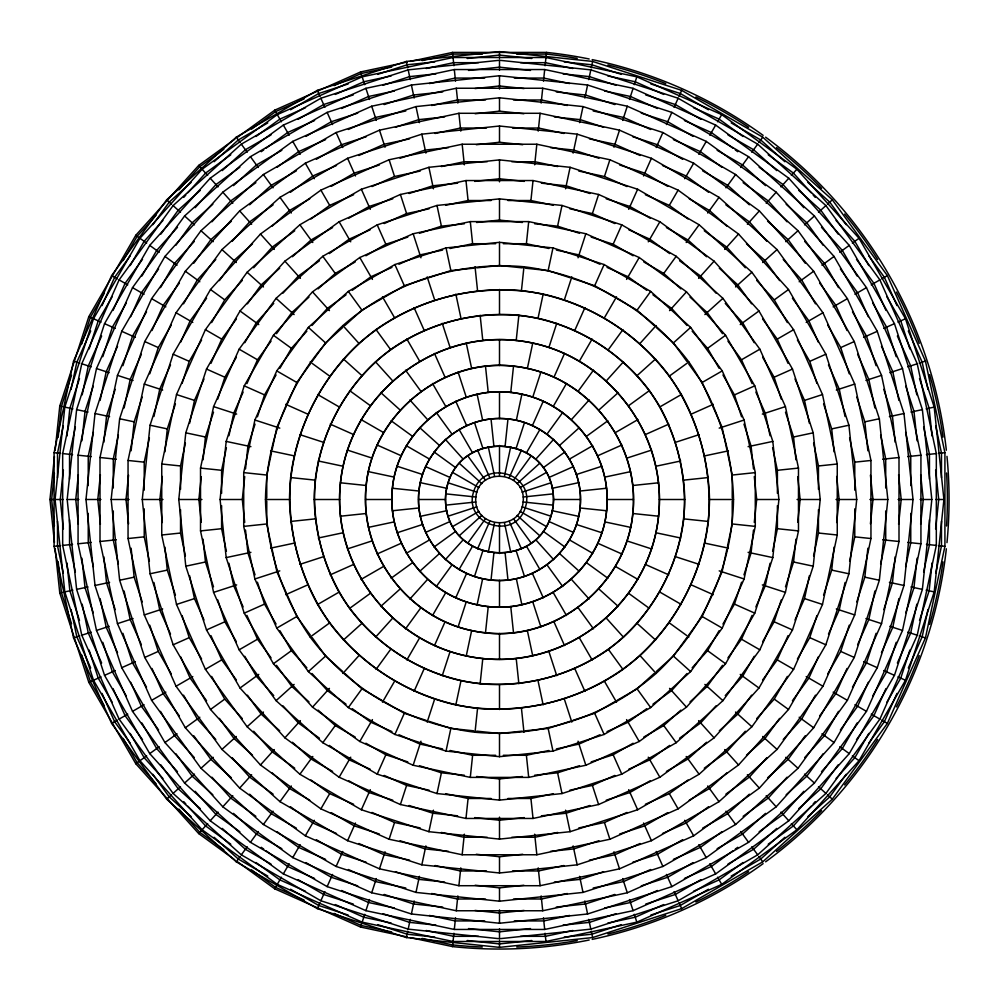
<?xml version="1.0" encoding="UTF-8"?>
<svg xmlns="http://www.w3.org/2000/svg" width="999" height="999" viewBox="0 0 999 999"><rect width="100%" height="100%" fill="white"/><g stroke="black" fill="none" stroke-linecap="round" stroke-linejoin="round"><path stroke-width="1.5" d="M54.458 542.407L49.95 499.5L54.458 456.593M55.107 450.474L59.778 406.031L88.811 316.646L135.802 235.264L198.689 165.422L234.84 139.161M54.408 473.114L51.636 499.5L54.408 525.886M58.154 437.425L61.426 406.381L71.553 375.212M55.082 499.5L64.798 407.105L93.506 318.743L139.96 238.274L202.123 169.231L277.285 114.623L362.162 76.836L453.047 57.517L545.953 57.517L636.838 76.836L721.715 114.623L796.877 169.231L859.04 238.274L905.494 318.743L934.202 407.105L943.918 499.5L934.202 591.895L905.494 680.257L859.04 760.726L796.877 829.769L721.715 884.377L636.838 922.164L545.953 941.483L453.047 941.483L362.162 922.164L277.285 884.377L202.123 829.769L139.96 760.726L93.506 680.257L64.798 591.895L55.082 499.5L63.337 499.5M63.362 470.092L60.265 499.5L63.362 528.908M66.933 436.039L69.868 408.179L79.483 378.571M67.17 499.5L76.623 409.615L104.545 323.651L149.738 245.379L210.215 178.222L283.329 125.087L365.909 88.324L454.308 69.543L544.692 69.543L633.091 88.324L715.671 125.087L788.785 178.222L849.262 245.379L894.455 323.651L922.377 409.615L931.83 499.5L922.377 589.385L894.455 675.349L849.262 753.621L788.785 820.778L715.671 873.913L633.091 910.676L544.692 929.457L454.308 929.457L365.909 910.676L283.329 873.913L210.215 820.778L149.738 753.621L104.545 675.349L76.623 589.385L67.17 499.5L78.859 499.5M78.347 474.775L75.749 499.5L78.347 524.225M81.93 440.771L85.015 411.401L93.182 386.276M85.976 499.5L95.017 413.524L121.728 331.306L164.947 256.443L222.802 192.195L292.744 141.383L371.715 106.219L456.281 88.237L542.719 88.237L627.285 106.219L706.256 141.383L776.198 192.195L834.053 256.443L877.272 331.306L903.983 413.524L913.024 499.5L903.983 585.476L877.272 667.694L834.053 742.557L776.198 806.805L706.256 857.617L627.285 892.781L542.719 910.763L456.281 910.763L371.715 892.781L292.744 857.617L222.802 806.805L164.947 742.557L121.728 667.694L95.017 585.476L85.976 499.5L100.911 499.5M100.4 474.75L97.802 499.5L100.4 524.25M103.809 442.27L106.581 415.984L115.222 389.36M111.164 499.5L119.643 418.756L144.73 341.546L185.327 271.241L239.648 210.901L305.332 163.187L379.495 130.17L458.903 113.287L540.097 113.287L619.505 130.17L693.668 163.187L759.352 210.901L813.673 271.241L854.27 341.546L879.357 418.756L887.836 499.5L879.357 580.244L854.27 657.454L813.673 727.759L759.352 788.099L693.668 835.813L619.505 868.83L540.097 885.713L458.903 885.713L379.495 868.83L305.332 835.813L239.648 788.099L185.327 727.759L144.73 657.454L119.643 580.244L111.164 499.5L129.083 499.5M128.571 475.137L126.011 499.5L128.571 523.863M131.131 450.774L134.166 421.84L142.208 397.09M142.27 499.5L150.075 425.224L173.152 354.208L210.502 289.523L260.464 234.028L320.891 190.135L389.111 159.753L462.162 144.231L536.838 144.231L609.889 159.753L678.109 190.135L738.536 234.028L788.498 289.523L825.848 354.208L848.925 425.224L856.73 499.5L848.925 573.776L825.848 644.792L788.498 709.477L738.536 764.972L678.109 808.865L609.889 839.247L536.838 854.769L462.162 854.769L389.111 839.247L320.891 808.865L260.464 764.972L210.502 709.477L173.152 644.792L150.075 573.776L142.27 499.5L162.974 499.5M162.313 476.473L159.89 499.5L162.313 522.527M164.885 451.91L167.308 428.896L175.424 403.933M178.784 499.5L185.789 432.817L206.506 369.056L240.035 310.989L284.902 261.164L339.136 221.753L400.399 194.48L465.971 180.544L533.029 180.544L598.601 194.48L659.864 221.753L714.098 261.164L758.965 310.989L792.494 369.056L813.211 432.817L820.216 499.5L813.211 566.183L792.494 629.944L758.965 688.011L714.098 737.836L659.864 777.247L598.601 804.52L533.029 818.456L465.971 818.456L400.399 804.52L339.136 777.247L284.902 737.836L240.035 688.011L206.506 629.944L185.789 566.183L178.784 499.5L201.935 499.5M201.274 476.635L198.876 499.5L201.274 522.365M203.034 459.865L205.444 437L213.499 412.212M220.08 499.5L226.186 441.408L244.231 385.851L273.439 335.264L312.525 291.845L359.79 257.517L413.149 233.754L470.292 221.603L528.708 221.603L585.851 233.754L639.21 257.517L686.475 291.845L725.561 335.264L754.769 385.851L772.814 441.408L778.92 499.5L772.814 557.592L754.769 613.149L725.561 663.736L686.475 707.155L639.21 741.483L585.851 765.246L528.708 777.397L470.292 777.397L413.149 765.246L359.79 741.483L312.525 707.155L273.439 663.736L244.231 613.149L226.186 557.592L220.08 499.5L242.307 499.5L244.718 522.415M242.307 499.5L244.718 476.585M245.517 468.943L247.927 446.029L255.045 424.113M265.472 499.5C266.521 433.578 294.618 370.467 342.907 325.587C392.595 282.255 458.291 260.901 523.963 266.758C589.41 274.688 649.238 309.228 688.835 361.938C716.87 402.46 732.392 450.249 733.528 499.5C732.479 565.422 704.382 628.533 656.093 673.413C606.405 716.745 540.709 738.099 475.037 732.242C409.59 724.312 349.762 689.772 310.165 637.062C282.13 596.54 266.608 548.751 265.472 499.5L289.473 499.5C290.334 440.559 315.734 383.504 358.966 343.419C403.346 304.62 462.749 285.314 521.453 290.622C579.982 297.64 634.078 328.871 669.417 376.049C694.567 412.412 708.503 455.294 709.527 499.5C708.666 558.441 683.266 615.496 640.034 655.581C595.654 694.38 536.251 713.686 477.547 708.378C419.018 701.36 364.922 670.129 329.583 622.951C304.433 586.588 290.497 543.706 289.473 499.5M314.21 499.5C314.972 447.502 337.387 397.165 375.524 361.813C414.672 327.572 467.07 310.552 518.868 315.234C570.504 321.416 618.219 348.976 649.4 390.597C671.59 422.664 683.878 460.502 684.79 499.5C684.028 551.498 661.613 601.835 623.476 637.187C584.328 671.428 531.93 688.448 480.132 683.766C428.496 677.584 380.781 650.024 349.6 608.403C327.41 576.336 315.122 538.498 314.21 499.5L339.598 499.5C339.185 406.356 423.626 330.319 516.208 340.472C595.679 348.389 659.839 419.642 659.402 499.5C659.815 592.644 575.374 668.681 482.792 658.528C403.321 650.611 339.161 579.358 339.598 499.5M365.522 499.5C364.136 422.664 437.237 356.843 513.498 366.258C579.795 372.627 634.078 432.917 633.478 499.5C634.865 576.336 561.763 642.157 485.502 632.742C419.205 626.373 364.922 566.083 365.522 499.5L391.87 499.5C390.759 437.774 449.488 384.902 510.751 392.47C563.998 397.577 607.604 446.004 607.13 499.5C608.241 561.226 549.512 614.098 488.249 606.53C435.002 601.423 391.396 552.996 391.87 499.5M418.556 499.5C417.719 453.084 461.888 413.311 507.967 419.006C548.001 422.852 580.806 459.265 580.444 499.5C581.281 545.916 537.112 585.689 491.033 579.994C450.999 576.148 418.194 539.735 418.556 499.5L445.454 499.5C447.065 428.534 551.935 428.534 553.546 499.5C551.935 570.466 447.065 570.466 445.454 499.5M410.314 937.624L452.51 946.59L453.009 941.832M453.047 941.483L453.908 933.266M454.308 929.457L455.532 917.831M456.281 910.763L457.842 895.916M458.903 885.713L460.776 867.894M462.162 854.769L464.323 834.19M465.971 818.456L468.081 798.476L445.591 793.693M470.292 777.397L472.614 755.281L495.654 755.281M475.037 732.242L477.547 708.378M480.132 683.766L482.792 658.528M485.502 632.742L488.249 606.53M491.033 579.994L493.856 553.246M505.144 445.754L507.967 419.006M510.751 392.47L513.498 366.258M516.208 340.472L518.868 315.234M521.453 290.622L523.963 266.758M503.346 243.719L526.386 243.719L528.708 221.603M553.409 205.307L530.919 200.524L533.029 180.544M534.677 164.81L536.838 144.231M538.224 131.106L540.097 113.287M541.158 103.084L542.719 88.237M543.468 81.169L544.692 69.543M545.092 65.734L545.953 57.517M545.991 57.168L546.49 52.41A449.55 449.55 0 0 1 589.173 58.991M753.483 530.057L751.073 552.971L743.955 574.887M754.282 522.415L756.693 499.5L754.282 476.585M785.501 586.788L793.556 562L795.966 539.135M797.726 522.365L800.124 499.5L797.726 476.635M823.576 595.067L831.692 570.104L834.115 547.09M836.687 522.527L839.11 499.5L836.687 476.473M856.792 601.91L864.834 577.16L867.869 548.226M870.429 523.863L872.989 499.5L870.429 475.137M895.191 556.73L892.419 583.016L883.778 609.64M898.601 524.25L901.198 499.5L898.601 474.75M917.07 558.229L913.985 587.599L905.818 612.724M920.653 524.225L923.251 499.5L920.653 474.775M932.067 562.961L929.132 590.821L919.517 620.429M935.638 528.908L938.735 499.5L935.638 470.092M54.083 452.684L73.551 361.101L111.638 275.562L166.671 199.825L236.251 137.175L317.332 90.36L406.381 61.426L499.5 51.636L592.619 61.426L681.668 90.36L762.749 137.175L832.329 199.825L887.362 275.562L925.449 361.101L944.917 452.684L944.917 546.316L925.449 637.899L887.362 723.438L832.329 799.175L762.749 861.825L681.668 908.64L592.619 937.574L499.5 947.364L406.381 937.574L317.332 908.64L236.251 861.825L166.671 799.175L111.638 723.438L73.551 637.899L54.083 546.316L54.083 452.684L60.614 453.371M63.312 425.786L57.517 453.047L57.517 477.822M71.041 389.435L76.836 362.162L90.684 331.044M62.675 453.583L81.768 363.773L119.118 279.882L173.089 205.594L241.321 144.156L320.854 98.239L408.179 69.868L499.5 60.265L590.821 69.868L678.146 98.239L757.679 144.156L825.911 205.594L879.882 279.882L917.232 363.773L936.325 453.583L936.325 545.417L917.232 635.227L879.882 719.118L825.911 793.406L757.679 854.844L678.146 900.761L590.821 929.132L499.5 938.735L408.179 929.132L320.854 900.761L241.321 854.844L173.089 793.406L119.118 719.118L81.768 635.227L62.675 545.417L62.675 453.583L72.59 454.632M75.375 426.873L69.543 454.308L69.543 479.245M82.168 394.867L88.324 365.909L101.636 336.001M78.072 455.207L96.491 368.556L132.53 287.625L184.59 215.959L250.424 156.681L327.148 112.388L411.401 85.015L499.5 75.749L587.599 85.015L671.852 112.388L748.576 156.681L814.41 215.959L866.47 287.625L902.509 368.556L920.928 455.207L920.928 543.793L902.509 630.444L866.47 711.375L814.41 783.041L748.576 842.319L671.852 886.613L587.599 913.985L499.5 923.251L411.401 913.985L327.148 886.613L250.424 842.319L184.59 783.041L132.53 711.375L96.491 630.444L78.072 543.793L78.072 455.207L91.309 456.593M93.382 432.117L88.237 456.281L88.237 485.601M100.112 400.399L106.219 371.715L117.52 346.328M100 457.505L117.457 375.362L151.611 298.651L200.974 230.707L263.386 174.513L336.114 132.53L415.984 106.581L499.5 97.802L583.016 106.581L662.886 132.53L735.614 174.513L798.026 230.707L847.389 298.651L881.543 375.362L899 457.505L899 541.495L881.543 623.638L847.389 700.349L798.026 768.293L735.614 824.487L662.886 866.47L583.016 892.419L499.5 901.198L415.984 892.419L336.114 866.47L263.386 824.487L200.974 768.293L151.611 700.349L117.457 623.638L100 541.495L100 457.505L116.334 459.228M118.382 434.94L113.287 458.903L113.287 488.012M124.113 407.967L130.17 379.495L141.383 354.308M128.047 460.464L144.281 384.078L176.049 312.749L221.94 249.588L279.97 197.34L347.59 158.292L421.84 134.166L499.5 126.011L577.16 134.166L651.41 158.292L719.03 197.34L777.06 249.588L822.951 312.749L854.719 384.078L870.953 460.464L870.953 538.536L854.719 614.922L822.951 686.251L777.06 749.412L719.03 801.66L651.41 840.708L577.16 864.834L499.5 872.989L421.84 864.834L347.59 840.708L279.97 801.66L221.94 749.412L176.049 686.251L144.281 614.922L128.047 538.536L128.047 460.464L144.231 462.162L144.231 490.159M144.231 462.162L149.4 437.812M153.933 416.508L159.753 389.111L170.517 364.947M161.751 463.998L176.511 394.555L205.394 329.695L247.115 272.252L299.887 224.75L361.363 189.248L428.896 167.308L499.5 159.89L570.104 167.308L637.637 189.248L699.113 224.75L751.885 272.252L793.606 329.695L822.489 394.555L837.249 463.998L837.249 535.002L822.489 604.445L793.606 669.305L751.885 726.748L699.113 774.25L637.637 809.752L570.104 831.692L499.5 839.11L428.896 831.692L361.363 809.752L299.887 774.25L247.115 726.748L205.394 669.305L176.511 604.445L161.751 535.002L161.751 463.998L180.544 465.971L180.544 489.36M180.544 465.971L185.402 443.094M189.623 423.276L194.48 400.399L203.996 379.021M200.524 468.081L213.586 406.605L239.148 349.188L276.086 298.339L322.802 256.293L377.222 224.862L437 205.444L499.5 198.876L562 205.444L621.778 224.862L676.198 256.293L722.914 298.339L759.852 349.188L785.414 406.605L798.476 468.081L798.476 530.919L785.414 592.395L759.852 649.812L722.914 700.661L676.198 742.707L621.778 774.138L562 793.556L499.5 800.124L437 793.556L377.222 774.138L322.802 742.707L276.086 700.661L239.148 649.812L213.586 592.395L200.524 530.919L200.524 468.081L221.603 470.292L226.398 447.739M228.958 435.714L233.754 413.149L243.132 392.095M243.719 472.614L254.895 420.017L276.76 370.904L308.366 327.41L348.326 291.421L394.892 264.548L446.029 247.927L499.5 242.307L552.971 247.927L604.108 264.548L650.674 291.421L690.634 327.41L722.24 370.904L744.105 420.017L755.281 472.614L755.281 526.386L744.105 578.983L722.24 628.096L690.634 671.59L650.674 707.579L604.108 734.452L552.971 751.073L499.5 756.693L446.029 751.073L394.892 734.452L348.326 707.579L308.366 671.59L276.76 628.096L254.895 578.983L243.719 526.386L243.719 472.614L266.758 475.037L266.758 497.977M266.758 475.037L271.516 452.609M272.153 449.612L276.923 427.185L286.251 406.231M290.622 477.547C297.64 419.018 328.871 364.922 376.049 329.583C424.238 295.629 485.339 282.642 543.169 294.068C600.649 307.155 651.173 343.868 681.393 394.493C702.609 433.279 711.987 477.385 708.378 521.453C701.36 579.982 670.129 634.078 622.951 669.417C574.762 703.371 513.661 716.358 455.831 704.932C398.351 691.845 347.827 655.132 317.607 604.507C296.391 565.721 287.013 521.615 290.622 477.547L315.234 480.132C321.416 428.496 348.976 380.781 390.597 349.6C433.104 319.655 487 308.192 538.024 318.269C588.723 329.82 633.304 362.2 659.964 406.855C678.683 441.083 686.95 479.995 683.766 518.868C677.584 570.504 650.024 618.219 608.403 649.4C565.896 679.345 512 690.809 460.976 680.731C410.277 669.18 365.696 636.8 339.036 592.145C320.317 557.917 312.05 519.005 315.234 480.132M340.472 482.792C349.8 390.109 441.733 323.326 532.742 343.094C610.938 359.265 667.307 436.85 658.528 516.208C649.2 608.891 557.267 675.674 466.258 655.906C388.062 639.735 331.693 562.15 340.472 482.792L366.258 485.502C372.914 408.941 452.485 351.124 527.36 368.444C592.619 381.705 640.297 447.34 632.742 513.498C626.086 590.059 546.515 647.876 471.64 630.556C406.381 617.295 358.703 551.66 366.258 485.502M392.47 488.249C397.814 426.748 461.738 380.307 521.878 394.23C574.3 404.882 612.599 457.604 606.53 510.751C601.186 572.252 537.262 618.693 477.122 604.77C424.7 594.118 386.401 541.396 392.47 488.249L419.006 491.033C413.311 537.112 453.084 581.281 499.5 580.444C539.735 580.806 576.148 548.001 579.994 507.967C585.689 461.888 545.916 417.719 499.5 418.556C459.265 418.194 422.852 450.999 419.006 491.033M445.754 493.856C454.782 423.439 559.065 434.403 553.246 505.144C544.218 575.561 439.935 564.597 445.754 493.856L475.874 497.015C472.202 527.697 520.342 532.754 523.126 501.985C526.798 471.303 478.658 466.246 475.874 497.015M406.381 937.574L407.754 931.155M408.179 929.132L410.252 919.38M411.401 913.985L414.16 900.973M415.984 892.419L419.393 876.36M421.84 864.834L425.874 845.916M428.896 831.692L433.454 810.201M437 793.556L441.408 772.814L464.335 775.224M446.029 751.073L450.849 728.421L473.651 730.818M455.831 704.932L460.976 680.731M466.258 655.906L471.64 630.556M477.122 604.77L482.667 578.671M488.261 552.36L494.555 522.739M504.445 476.261L510.739 446.64M516.333 420.329L521.878 394.23M527.36 368.444L532.742 343.094M538.024 318.269L543.169 294.068M525.349 268.182L548.151 270.579L552.971 247.927M534.665 223.776L557.592 226.186L562 205.444M565.546 188.799L570.104 167.308M573.126 153.084L577.16 134.166M579.607 122.64L583.016 106.581M584.84 98.027L587.599 85.015M588.748 79.62L590.821 69.868M591.246 67.845L592.619 61.426M726.847 549.388L722.077 571.815L712.749 592.769M727.484 546.391L732.242 523.963L732.242 501.023M770.042 563.286L765.246 585.851L755.868 606.905M772.602 551.261L777.397 528.708L777.397 505.644M795.004 619.979L804.52 598.601L809.377 575.724M813.598 555.906L818.456 533.029L818.456 509.64M845.067 582.492L839.247 609.889L828.483 634.053M849.6 561.188L854.769 536.838L854.769 508.841M874.887 591.033L868.83 619.505L857.617 644.692M880.619 564.06L885.713 540.097L885.713 510.988M898.888 598.601L892.781 627.285L881.48 652.672M905.618 566.883L910.763 542.719L910.763 513.399M916.832 604.133L910.676 633.091L897.364 662.999M923.625 572.127L929.457 544.692L929.457 519.755M927.959 609.565L922.164 636.838L908.316 667.956M935.688 573.214L941.483 545.953L941.483 521.178M81.681 344.056L90.36 317.332L104.395 293.007M89.098 348.976L98.239 320.854L112.25 296.591M102.785 356.705L112.388 327.148L126.374 302.922M122.914 365.696L132.53 336.114L146.528 311.875M149.775 373.801L158.292 347.59L171.304 325.05M182.093 383.391L189.248 361.363L201.598 339.985M217.757 399.088L224.862 377.222L236.363 357.317M257.417 416.808L264.548 394.892L276.061 374.937M237.337 861.65L274.725 888.823L360.577 927.047L362.063 922.489M362.162 922.164L364.722 914.31M365.909 910.676L369.518 899.55M371.715 892.781L376.323 878.583M379.495 868.83L385.04 851.785M389.111 839.247L394.555 822.489L420.217 827.946M400.399 804.52L406.605 785.414L384.19 775.436M413.149 765.246L420.966 741.208M427.185 722.077L434.602 699.25M442.245 675.711L450.087 651.573M458.104 626.922L466.246 601.86M474.488 576.485L482.804 550.899M516.196 448.101L524.512 422.515M532.754 397.14L540.896 372.078M548.913 347.427L556.755 323.289M564.398 299.75L571.815 276.923M578.034 257.792L585.851 233.754M614.81 223.564L592.395 213.586L598.601 194.48M578.783 171.054L604.445 176.511L609.889 159.753M613.96 147.215L619.505 130.17M622.677 120.417L627.285 106.219M629.482 99.45L633.091 88.324M634.278 84.69L636.838 76.836M722.939 624.063L734.452 604.108L741.583 582.192M762.637 641.683L774.138 621.778L781.243 599.912M797.402 659.015L809.752 637.637L816.907 615.609M827.696 673.95L840.708 651.41L849.225 625.199M876.086 633.304L866.47 662.886L852.472 687.125M896.215 642.295L886.613 671.852L872.626 696.078M909.902 650.024L900.761 678.146L886.75 702.409M102.023 305.582L114.623 277.285L130.095 255.994M113.049 310.377L125.087 283.329L142.495 259.378M130.707 316.708L141.383 292.744L158.616 269.006M151.973 330.519L163.187 305.332L179.395 283.029M180.644 342.207L190.135 320.891L206.593 298.226M210.964 363.361L221.753 339.136L236.413 318.956M246.89 383.666L257.517 359.79L271.066 341.134M287.5 403.434L296.828 382.48L310.302 363.936M317.332 908.64L320.005 902.646M320.854 900.761L324.9 891.645M327.148 886.613L332.555 874.45M336.114 866.47L342.794 851.473M347.59 840.708L355.457 823.026M361.363 809.752L370.304 789.685M377.222 774.138L385.851 754.769L407.779 761.887M394.892 734.452L404.308 713.298L384.453 701.835M414.073 691.37L424.138 668.768M434.465 645.579L445.005 621.89M455.731 597.814L466.583 573.451M477.522 548.863L489.835 521.203M509.165 477.797L521.478 450.137M532.417 425.549L543.281 401.186M553.995 377.11L564.535 353.421M574.862 330.232L584.927 307.63M614.547 297.165L594.692 285.702L604.108 264.548M591.221 237.113L613.149 244.231L621.778 224.862M628.696 209.315L637.637 189.248M643.543 175.974L651.41 158.292M656.206 147.527L662.886 132.53M666.445 124.55L671.852 112.388M674.1 107.355L678.146 98.239M678.995 96.354L681.668 90.36M688.698 635.064L702.172 616.52L711.5 595.566M727.934 657.866L741.483 639.21L752.11 615.334M762.587 680.044L777.247 659.864L788.036 635.639M818.356 656.793L808.865 678.109L792.407 700.774M847.027 668.481L835.813 693.668L819.605 715.971M868.293 682.292L857.617 706.256L840.384 729.994M885.951 688.623L873.913 715.671L856.505 739.622M896.977 693.418L884.377 721.715L868.905 743.006M123.127 260.577L137.175 236.251L155.969 215.372M130.145 265.584L144.156 241.321L162.899 220.504M141.92 275.999L156.681 250.424L177.485 227.322M160.514 287.625L174.513 263.386L194.293 241.421M183.554 303.833L197.34 279.97L215.772 259.49M211.626 322.602L224.75 299.887L242.307 280.382M244.792 342.707L256.293 322.802L273.726 303.434M279.907 368.281L291.421 348.326L306.843 331.206M274.725 888.823L277.123 884.677M277.285 884.377L281.418 877.222M283.329 873.913L289.186 863.785M292.744 857.617L300.2 844.692M305.332 835.813L314.285 820.291M320.891 808.865L329.695 793.606L353.658 804.282M339.136 777.247L350.724 757.192M359.79 741.483L372.427 719.605M382.48 702.172L394.493 681.393M406.855 659.964L419.555 637.974M432.505 615.534L445.691 592.707M459.028 569.592L472.477 546.303M526.523 452.697L539.972 429.408M553.309 406.293L566.495 383.466M579.445 361.026L592.145 339.036M604.507 317.607L616.52 296.828M626.573 279.395L639.21 257.517M648.276 241.808L659.864 221.753M645.342 194.718L669.305 205.394L678.109 190.135M684.715 178.709L693.668 163.187M698.801 154.308L706.256 141.383M709.814 135.215L715.671 125.087M717.582 121.778L721.715 114.623M692.157 667.794L707.579 650.674L719.093 630.719M754.208 656.293L742.707 676.198L725.274 695.566M756.693 718.618L774.25 699.113L787.374 676.398M815.446 695.167L801.66 719.03L783.228 739.51M838.486 711.375L824.487 735.614L804.707 757.579M857.08 723.001L842.319 748.576L821.515 771.678M868.855 733.416L854.844 757.679L836.101 778.496M152.847 224.675L169.231 202.123L191.096 182.442M160.814 234.166L178.222 210.215L200.225 190.397M175.861 245.279L192.195 222.802L212.837 204.208M193.794 263.199L210.901 239.648L231.393 221.204M219.393 280.607L234.028 260.464L252.522 243.806M247.415 303.821L261.164 284.902L279.695 268.207M276.486 333.678L291.845 312.525L308.991 297.103M312.1 361.463L325.587 342.907L342.62 327.56M236.251 861.825L240.11 856.518M241.321 854.844L247.19 846.777M250.424 842.319L258.254 831.555M263.386 824.487L273.039 811.2M279.97 801.66L291.333 786.013M299.887 774.25L312.799 756.48M322.802 742.707L335.264 725.561L318.119 710.127M348.326 707.579L361.938 688.835L381.805 700.299M376.049 669.417L390.597 649.4M405.519 628.858L420.754 607.892M436.238 586.575L451.923 564.984M467.732 543.219L485.539 518.718M513.461 480.282L531.268 455.781M547.077 434.016L562.762 412.425M578.246 391.108L593.493 370.142M608.403 349.6L622.951 329.583M617.195 298.701L637.062 310.165L650.674 291.421M680.881 288.873L663.736 273.439L676.198 256.293M686.201 242.52L699.113 224.75M707.667 212.987L719.03 197.34M725.961 187.8L735.614 174.513M740.746 167.445L748.576 156.681M751.81 152.223L757.679 144.156M758.89 142.482L762.749 137.175M656.38 671.44L673.413 656.093L686.9 637.537M722.514 665.322L707.155 686.475L690.009 701.897M751.585 695.179L737.836 714.098L719.305 730.793M779.607 718.393L764.972 738.536L746.478 755.194M805.206 735.801L788.099 759.352L767.607 777.796M823.139 753.721L806.805 776.198L786.163 794.792M838.186 764.834L820.778 788.785L798.775 808.603M846.153 774.325L829.769 796.877L807.904 816.558M178.933 189.86L199.825 166.671L223.801 149.238M183.729 197.377L185.814 195.067M187.887 192.745L205.594 173.089L230.781 154.795M195.155 207.692L215.959 184.59L239.847 167.233M211.975 221.778L230.707 200.974L255.869 182.692M232.168 241.283L249.588 221.94L273.114 204.845M253.671 267.769L272.252 247.115L294.73 230.794M282.954 293.182L298.339 276.086L319.43 260.776M311.988 325.499L327.41 308.366L346.041 294.83M234.84 859.839L198.689 833.578L201.898 830.019M202.123 829.769L207.655 823.626M210.215 820.778L218.044 812.1M222.802 806.805L232.792 795.716M239.648 788.099L251.636 774.774M260.464 764.972L274.313 749.587M284.902 737.836L300.399 720.629M312.525 707.155L329.445 688.373M342.907 673.413L358.966 655.581M375.524 637.187L392.507 618.331M409.852 599.063L427.485 579.482M445.342 559.652L463.336 539.66M535.664 459.34L553.658 439.348M571.515 419.518L589.148 399.937M606.493 380.669L623.476 361.813M640.034 343.419L656.093 325.587M669.555 310.627L686.475 291.845M698.601 278.371L714.098 261.164M724.687 249.413L738.536 234.028M747.364 224.226L759.352 210.901M766.208 203.284L776.198 192.195M780.956 186.9L788.785 178.222M791.345 175.374L796.877 169.231M687.012 673.501L671.59 690.634L652.959 704.17M716.046 705.818L700.661 722.914L679.582 738.224M745.329 731.231L726.748 751.885L704.27 768.206M766.832 757.717L749.412 777.06L725.886 794.155M787.025 777.222L768.293 798.026L743.131 816.308M803.845 791.308L783.041 814.41L759.153 831.767M811.113 806.255L793.406 825.911L768.219 844.205M813.186 803.933L815.271 801.623M214.111 161.713L238.274 139.96L267.782 122.927M222.228 170.592L245.379 149.738L271.029 134.927M233.491 185.614L256.443 164.947L281.843 150.287M249.613 204.795L271.241 185.327L296.441 170.779M272.178 226.111L289.523 210.502L309.74 198.826M292.445 256.731L310.989 240.035L332.592 227.56M318.119 288.873L335.264 273.439L355.232 261.913M344.892 325.512L361.938 310.165L381.805 298.701M166.671 799.175L171.553 794.792M173.089 793.406L180.494 786.737M184.59 783.041L194.48 774.138M200.974 768.293L213.187 757.304M221.94 749.412L236.313 736.475M247.115 726.748L263.449 712.05M276.086 700.661L294.118 684.427M308.366 671.59L325.587 656.093L312.1 637.537M343.419 640.034L361.813 623.476M380.669 606.493L399.937 589.148M419.518 571.515L439.348 553.658M459.34 535.664L481.843 515.397M517.157 483.603L539.66 463.336M559.652 445.342L579.482 427.485M599.063 409.852L618.331 392.507M637.187 375.524L655.581 358.966M686.9 361.463L673.413 342.907L690.634 327.41M704.882 314.573L722.914 298.339M735.551 286.95L751.885 272.252M762.687 262.525L777.06 249.588M785.813 241.696L798.026 230.707M804.52 224.862L814.41 215.959M818.506 212.263L825.911 205.594M827.447 204.208L832.329 199.825M617.195 700.299L637.062 688.835L654.108 673.488M643.768 737.087L663.736 725.561L680.881 710.127M706.555 742.269L688.011 758.965L666.408 771.44M726.822 772.889L709.477 788.498L689.26 800.174M749.387 794.205L727.759 813.673L702.559 828.221M765.509 813.386L742.557 834.053L717.157 848.713M776.772 828.408L753.621 849.262L727.971 864.073M784.889 837.287L760.726 859.04L731.218 876.073M237.337 137.35L274.725 110.177L360.577 71.953L407.305 62.025M251.586 129.071L275.562 111.638L304.083 98.938M255.956 136.501L279.882 119.118L305.482 107.717M261.226 151.711L263.736 149.875M266.246 148.052L287.625 132.53L314.598 120.517M277.26 167.158L298.651 151.611L325.637 139.598M290.459 192.245L312.749 176.049L336.526 165.459M310.964 218.993L329.695 205.394L353.658 194.718M329.345 253.571L349.188 239.148L370.192 229.795M352.26 290.309L370.904 276.76L391.958 267.395M198.689 833.578L135.802 763.736L139.673 760.926M139.96 760.726L146.641 755.868M149.738 753.621L159.203 746.74M164.947 742.557L177.035 733.79M185.327 727.759L199.825 717.232M210.502 709.477L224.75 699.113L242.307 718.618M240.035 688.011L258.766 674.4M273.439 663.736L291.421 650.674L279.907 630.719M310.165 637.062L329.583 622.951M349.6 608.403L370.142 593.481M391.108 578.246L412.425 562.762M434.016 547.077L455.781 531.268M543.219 467.732L564.984 451.923M586.575 436.238L607.892 420.754M628.858 405.519L649.4 390.597M669.417 376.049L688.835 361.938M719.093 368.281L707.579 348.326L725.561 335.264M740.234 324.6L758.965 310.989M756.693 280.382L774.25 299.887L788.498 289.523M799.175 281.768L813.673 271.241M821.965 265.21L834.053 256.443M839.797 252.26L849.262 245.379M852.359 243.132L859.04 238.274M646.74 708.691L628.096 722.24L607.042 731.605M669.655 745.429L649.812 759.852L628.808 769.205M645.342 804.282L669.305 793.606L688.036 780.007M708.541 806.755L686.251 822.951L662.474 833.541M721.74 831.842L700.349 847.389L673.363 859.402M732.754 850.948L711.375 866.47L684.402 878.483M735.264 849.125L737.774 847.289M743.044 862.499L719.118 879.882L693.518 891.283M290.572 109.765L318.743 93.506L348.189 83.928M298.014 119.356L323.651 104.545L353.296 94.917M305.906 136.388L331.306 121.728L357.729 113.137M316.346 159.291L341.546 144.73L366.308 136.688M331.293 186.376L354.208 173.152L379.358 164.985M348.801 218.207L369.056 206.506L392.782 198.801M365.884 255.769L385.851 244.231L407.779 237.113M384.453 297.165L404.308 285.702L426.123 278.621M111.638 723.438L117.32 720.154M119.118 719.118L127.747 714.135M132.53 711.375L144.056 704.72M151.611 700.349L165.846 692.145M176.049 686.251L192.795 676.573M205.394 669.305L221.753 659.864L236.413 680.044M239.148 649.812L257.517 639.21L271.066 657.866M276.76 628.096L296.828 616.52L287.5 595.566M317.607 604.507L339.036 592.145M361.026 579.445L383.466 566.495M406.293 553.309L429.408 539.972M452.697 526.523L478.921 511.376M520.079 487.624L546.303 472.477M569.592 459.028L592.707 445.691M615.534 432.505L637.974 419.555M659.964 406.855L681.393 394.493M711.5 403.434L702.172 382.48L722.24 370.904M727.934 341.134L741.483 359.79L759.852 349.188M762.587 318.956L777.247 339.136L793.606 329.695M806.205 322.427L822.951 312.749M833.154 306.855L847.389 298.651M854.944 294.28L866.47 287.625M871.253 284.865L879.882 279.882M881.68 278.846L887.362 275.562M572.877 720.379L594.692 713.298L614.547 701.835M591.221 761.887L613.149 754.769L633.116 743.231M650.199 780.793L629.944 792.494L606.218 800.199M667.707 812.624L644.792 825.848L619.642 834.015M682.654 839.709L657.454 854.27L632.692 862.312M693.094 862.612L667.694 877.272L641.271 885.863M700.986 879.644L675.349 894.455L645.704 904.083M708.428 889.235L680.257 905.494L650.811 915.072M334.016 85.614L361.101 73.551L391.633 67.07M335.339 94.43L363.773 81.768L391.171 75.936M341.583 108.504L368.556 96.491L394.393 90.996M348.376 129.47L375.362 117.457L405.794 110.989M358.903 155.494L384.078 144.281L409.54 138.873M371.99 186.551L394.555 176.511L420.217 171.054M384.19 223.564L406.605 213.586L429.095 208.803M398.976 264.273L420.017 254.895L442.557 250.1M55.107 548.526L59.778 592.969L88.811 682.354L93.194 680.406M93.506 680.257L101.049 676.897M104.545 675.349L115.235 670.591M121.728 667.694L135.365 661.625M144.73 657.454L158.292 651.41L171.304 673.95M173.152 644.792L189.248 637.637L201.598 659.015M206.506 629.944L224.862 621.778L236.363 641.683M244.231 613.149L264.548 604.108L276.061 624.063M285.702 594.692L307.63 584.927M330.232 574.862L353.421 564.535M377.11 553.995L401.186 543.269M425.549 532.417L450.137 521.478M548.863 477.522L573.451 466.583M597.814 455.731L621.89 445.005M645.579 434.465L668.768 424.138M691.37 414.073L713.298 404.308M722.939 374.937L734.452 394.892L754.769 385.851M762.637 357.317L774.138 377.222L792.494 369.056M797.402 339.985L809.752 361.363L825.848 354.208M827.696 325.05L840.708 347.59L854.27 341.546M863.636 337.375L877.272 331.306M883.778 328.409L894.455 323.651M897.951 322.103L905.494 318.743M600.024 734.727L578.983 744.105L556.443 748.9M569.905 790.197L592.395 785.414L614.81 775.436M578.783 827.946L604.445 822.489L627.01 812.449M640.097 843.506L614.922 854.719L589.46 860.127M650.624 869.53L623.638 881.543L593.206 888.011M657.417 890.496L630.444 902.509L604.607 908.004M663.661 904.57L635.227 917.232L607.829 923.064M377.647 74.363L407.105 64.798L434.815 61.876M382.942 85.29L409.615 76.623L435.964 73.851M384.165 104.558L413.524 95.017L442.694 91.945M395.454 127.223L418.756 119.643L444.655 116.92M400.075 158.254L425.224 150.075L448.439 147.64M409.091 193.506L432.817 185.789L457.629 183.179M419.48 233.304L441.408 226.186L464.335 223.776M429.033 277.672L450.849 270.579L473.651 268.182M73.551 637.899L79.795 635.864M81.768 635.227L91.246 632.155M96.491 630.444L109.153 626.336M117.457 623.638L133.079 618.556M144.281 614.922L162.687 608.94M176.511 604.445L194.48 598.601L189.623 575.724M213.586 592.395L236.663 584.902M254.895 578.983L279.807 570.879M299.75 564.398L323.289 556.755M347.427 548.913L372.078 540.896M397.14 532.754L422.515 524.512M448.101 516.196L476.898 506.843M522.102 492.157L550.899 482.804M576.485 474.488L601.86 466.246M626.922 458.104L651.573 450.087M675.711 442.245L699.25 434.602M719.193 428.121L744.105 420.017M762.337 414.098L785.414 406.605M809.377 423.276L804.52 400.399L822.489 394.555M836.313 390.06L854.719 384.078M865.921 380.444L881.543 375.362M889.847 372.664L902.509 368.556M907.754 366.845L917.232 363.773M919.205 363.137L925.449 361.101M525.349 730.818L548.151 728.421L569.967 721.328M534.665 775.224L557.592 772.814L579.52 765.696M589.909 805.494L566.183 813.211L541.371 815.821M598.925 840.746L573.776 848.925L550.561 851.36M603.546 871.777L580.244 879.357L554.345 882.08M614.835 894.442L585.476 903.983L556.306 907.055M616.058 913.71L589.385 922.377L563.036 925.149M621.353 924.637L591.895 934.202L564.185 937.124M410.314 61.376L452.51 52.41L546.49 52.41M422.152 60.577L452.684 54.083L482.33 54.083M426.186 68.494L453.583 62.675L478.484 62.675M429.358 83.566L455.207 78.072L484.74 78.072M431.655 105.494L457.505 100L485.502 100M435.002 133.466L460.464 128.047L486.488 128.047M441.358 166.558L463.998 161.751L487.15 161.751M445.591 205.307L468.081 200.524L491.071 200.524M450.074 248.501L472.614 243.719L495.654 243.719M59.778 592.969L64.46 591.97M64.798 591.895L72.877 590.184M76.623 589.385L88.049 586.95M95.017 585.476L109.615 582.367M119.643 580.244L134.166 577.16L131.131 548.226M150.075 573.776L167.308 570.104L164.885 547.09M185.789 566.183L205.444 562L203.034 539.135M226.186 557.592L250.911 552.335M270.579 548.151L294.068 543.169M318.269 538.024L343.094 532.742M368.444 527.36L394.23 521.878M420.329 516.333L446.64 510.739M552.36 488.261L578.671 482.667M604.77 477.122L630.556 471.64M655.906 466.258L680.731 460.976M704.932 455.831L728.421 450.849M748.089 446.665L772.814 441.408M795.966 459.865L793.556 437L813.211 432.817M834.115 451.91L831.692 428.896L848.925 425.224M867.869 450.774L864.834 421.84L879.357 418.756M889.385 416.633L903.983 413.524M910.951 412.05L922.377 409.615M926.123 408.816L934.202 407.105M503.346 755.281L526.386 755.281L548.926 750.499M507.929 798.476L530.919 798.476L553.409 793.693M557.642 832.442L535.002 837.249L511.85 837.249M563.998 865.534L538.536 870.953L512.512 870.953M567.345 893.506L541.495 899L513.498 899M569.642 915.434L543.793 920.928L514.26 920.928M572.814 930.506L545.417 936.325L520.516 936.325M467.157 58.479L499.5 55.082L531.843 58.479M468.506 70.43L499.5 67.17L530.494 70.43M474.937 88.561L499.5 85.976L524.063 88.561M475.124 113.724L499.5 111.164L523.876 113.724M476.286 144.718L499.5 142.27L522.714 144.718M474.687 181.393L499.5 178.784L524.313 181.393M476.573 222.49L499.5 220.08L522.427 222.49M476.698 267.869L499.5 265.472L522.302 267.869M54.083 546.316L60.614 545.629M62.675 545.417L72.59 544.368M78.072 543.793L91.309 542.407M100 541.495L116.334 539.772M128.047 538.536L144.231 536.838L144.231 508.841M161.751 535.002L180.544 533.029L180.544 509.64M200.524 530.919L221.603 528.708L226.398 551.261M243.719 526.386L266.758 523.963L266.758 501.023M290.622 521.453L315.234 518.868M340.472 516.208L366.258 513.498M392.47 510.751L419.006 507.967M445.754 505.144L475.874 501.985M523.126 497.015L553.246 493.856M579.994 491.033L606.53 488.249M632.742 485.502L658.528 482.792M683.766 480.132L708.378 477.547M732.242 497.977L732.242 475.037L755.281 472.614M772.602 447.739L777.397 470.292L798.476 468.081M818.456 489.36L818.456 465.971L837.249 463.998M854.769 490.159L854.769 462.162L870.953 460.464M882.666 459.228L899 457.505M907.691 456.593L920.928 455.207M926.41 454.632L936.325 453.583M938.386 453.371L944.917 452.684M476.698 731.131L499.5 733.528L522.302 731.131M476.573 776.51L499.5 778.92L522.427 776.51M524.313 817.607L499.5 820.216L474.687 817.607M476.286 854.282L499.5 856.73L522.714 854.282M475.124 885.276L499.5 887.836L523.876 885.276M524.063 910.439L499.5 913.024L474.937 910.439M530.494 928.571L499.5 931.83L468.506 928.571M531.843 940.521L499.5 943.918L467.157 940.521M516.67 54.083L546.316 54.083A447.864 447.864 0 0 1 577.222 58.429M520.516 62.675L545.417 62.675L572.814 68.494M514.26 78.072L543.793 78.072L569.642 83.566M513.498 100L541.495 100L567.345 105.494M512.512 128.047L538.536 128.047L563.998 133.466M511.85 161.751L535.002 161.751L557.642 166.558M507.929 200.524L530.919 200.524M49.95 499.5L54.733 499.5M553.546 499.5L580.444 499.5M607.13 499.5L633.478 499.5M659.402 499.5L684.79 499.5M709.527 499.5L733.528 499.5M756.693 499.5L778.92 499.5M797.065 499.5L820.216 499.5M836.026 499.5L856.73 499.5M869.917 499.5L887.836 499.5M898.089 499.5L913.024 499.5M920.141 499.5L931.83 499.5M935.663 499.5L943.918 499.5M468.081 798.476L491.071 798.476M487.15 837.249L463.998 837.249L441.358 832.442M486.488 870.953L460.464 870.953L435.002 865.534M485.502 899L457.505 899L431.655 893.506M484.74 920.928L455.207 920.928L429.358 915.434M478.484 936.325L453.583 936.325L426.186 930.506M564.185 61.876L591.895 64.798L621.353 74.363M563.036 73.851L589.385 76.623L616.058 85.29M556.306 91.945L585.476 95.017L614.835 104.558M554.345 116.92L580.244 119.643L603.546 127.223M550.561 147.64L573.776 150.075L598.925 158.254M541.371 183.179L566.183 185.789L589.909 193.506M523.126 501.985L553.246 505.144M579.994 507.967L606.53 510.751M632.742 513.498L658.528 516.208M683.766 518.868L708.378 521.453M732.242 523.963L755.281 526.386M777.397 528.708L798.476 530.919M818.456 533.029L837.249 535.002M854.769 536.838L870.953 538.536M882.666 539.772L899 541.495M907.691 542.407L920.928 543.793M926.41 544.368L936.325 545.417M938.386 545.629L944.917 546.316M457.629 815.821L432.817 813.211L409.091 805.494M448.439 851.36L425.224 848.925L400.075 840.746M444.655 882.08L418.756 879.357L395.454 871.777M442.694 907.055L413.524 903.983L384.165 894.442M435.964 925.149L409.615 922.377L382.942 913.71M434.815 937.124L407.105 934.202L377.647 924.637M607.829 75.936L635.227 81.768L663.661 94.43M604.607 90.996L630.444 96.491L657.417 108.504M593.206 110.989L623.638 117.457L650.624 129.47M589.46 138.873L614.922 144.281L640.097 155.494M569.905 208.803L592.395 213.586M526.386 243.719L548.926 248.501M556.443 250.1L578.983 254.895L600.024 264.273M59.778 406.031L64.46 407.03M64.798 407.105L72.877 408.816M76.623 409.615L88.049 412.05M95.017 413.524L109.615 416.633M119.643 418.756L134.166 421.84M150.075 425.224L167.308 428.896M185.789 432.817L205.444 437M226.186 441.408L250.911 446.665M270.579 450.849L294.068 455.831M318.269 460.976L343.094 466.258M368.444 471.64L394.23 477.122M420.329 482.667L446.64 488.261M552.36 510.739L578.671 516.333M604.77 521.878L630.556 527.36M655.906 532.742L680.731 538.024M704.932 543.169L728.421 548.151M748.089 552.335L772.814 557.592M793.556 562L813.211 566.183M831.692 570.104L848.925 573.776M864.834 577.16L879.357 580.244M889.385 582.367L903.983 585.476M910.951 586.95L922.377 589.385M926.123 590.184L934.202 591.895M442.557 748.9L420.017 744.105L398.976 734.727M450.074 750.499L472.614 755.281M406.605 785.414L429.095 790.197M409.54 860.127L384.078 854.719L358.903 843.506M405.794 888.011L375.362 881.543L348.376 869.53M394.393 908.004L368.556 902.509L341.583 890.496M391.171 923.064L363.773 917.232L335.339 904.57M391.633 931.93L361.101 925.449L334.016 913.386M422.152 938.423L452.684 944.917A447.864 447.864 0 0 0 482.255 947.027M360.577 927.047L407.305 936.975M650.811 83.928L680.257 93.506L708.428 109.765M645.704 94.917L675.349 104.545L700.986 119.356M641.271 113.137L667.694 121.728L693.094 136.388M632.692 136.688L657.454 144.73L682.654 159.291M619.642 164.985L644.792 173.152L667.707 186.376M606.218 198.801L629.944 206.506L650.199 218.207M557.592 226.186L579.52 233.304M548.151 270.579L569.967 277.672M572.877 278.621L594.692 285.702M73.551 361.101L79.795 363.137M81.768 363.773L91.246 366.845M96.491 368.556L109.153 372.664M117.457 375.362L133.079 380.444M144.281 384.078L162.687 390.06M176.511 394.555L194.48 400.399M213.586 406.605L236.663 414.098M254.895 420.017L279.807 428.121M299.75 434.602L323.289 442.245M347.427 450.087L372.078 458.104M397.14 466.246L422.515 474.488M448.101 482.804L476.898 492.157M522.102 506.843L550.899 516.196M576.485 524.512L601.86 532.754M626.922 540.896L651.573 548.913M675.711 556.755L699.25 564.398M719.193 570.879L744.105 578.983M762.337 584.902L785.414 592.395M804.52 598.601L822.489 604.445M836.313 608.94L854.719 614.922M865.921 618.556L881.543 623.638M889.847 626.336L902.509 630.444M907.754 632.155L917.232 635.227M919.205 635.864L925.449 637.899M404.308 713.298L426.123 720.379M429.033 721.328L450.849 728.421M419.48 765.696L441.408 772.814M392.782 800.199L369.056 792.494L348.801 780.793M379.358 834.015L354.208 825.848L331.293 812.624M366.308 862.312L341.546 854.27L316.346 839.709M357.729 885.863L331.306 877.272L305.906 862.612M353.296 904.083L323.651 894.455L298.014 879.644M348.189 915.072L318.743 905.494L290.572 889.235M693.518 107.717L719.118 119.118L743.044 136.501M684.402 120.517L711.375 132.53L732.754 148.052M673.363 139.598L700.349 151.611L721.74 167.158M662.474 165.459L686.251 176.049L708.541 192.245M604.445 176.511L627.01 186.551M628.808 229.795L649.812 239.148L669.655 253.571M607.042 267.395L628.096 276.76L646.74 290.309M88.811 316.646L93.194 318.594M93.506 318.743L101.049 322.103M104.545 323.651L115.235 328.409M121.728 331.306L135.365 337.375M144.73 341.546L158.292 347.59M173.152 354.208L189.248 361.363M206.506 369.056L224.862 377.222M244.231 385.851L264.548 394.892M285.702 404.308L307.63 414.073M330.232 424.138L353.421 434.465M377.11 445.005L401.186 455.731M425.549 466.583L450.137 477.522M548.863 521.478L573.451 532.417M597.814 543.269L621.89 553.995M645.579 564.535L668.768 574.862M691.37 584.927L713.298 594.692M734.452 604.108L754.769 613.149M774.138 621.778L792.494 629.944M809.752 637.637L825.848 644.792M840.708 651.41L854.27 657.454M863.636 661.625L877.272 667.694M883.778 670.591L894.455 675.349M897.951 676.897L905.494 680.257M391.958 731.605L370.904 722.24L352.26 708.691M370.192 769.205L349.188 759.852L329.345 745.429M371.99 812.449L394.555 822.489M336.526 833.541L312.749 822.951L290.459 806.755M325.637 859.402L298.651 847.389L277.26 831.842M314.598 878.483L287.625 866.47L266.246 850.948M305.482 891.283L279.882 879.882L255.956 862.499M304.083 900.062L275.562 887.362L251.586 869.929M731.218 122.927L760.726 139.96L784.889 161.713M727.971 134.927L753.621 149.738L776.772 170.592M717.157 150.287L742.557 164.947L765.509 185.614M702.559 170.779L727.759 185.327L749.387 204.795M689.26 198.826L709.477 210.502L726.822 226.111M666.408 227.56L688.011 240.035L706.555 256.731M613.149 244.231L633.116 255.769M643.768 261.913L663.736 273.439M111.638 275.562L117.32 278.846M119.118 279.882L127.747 284.865M132.53 287.625L144.056 294.28M151.611 298.651L165.846 306.855M176.049 312.749L192.795 322.427M205.394 329.695L221.753 339.136M239.148 349.188L257.517 359.79M276.76 370.904L296.828 382.48M317.607 394.493L339.036 406.855M361.026 419.555L383.466 432.505M406.293 445.691L429.408 459.028M452.697 472.477L478.921 487.624M520.079 511.376L546.303 526.523M569.592 539.972L592.707 553.309M615.534 566.495L637.974 579.445M659.964 592.145L681.393 604.507M702.172 616.52L722.24 628.096M741.483 639.21L759.852 649.812M777.247 659.864L793.606 669.305M806.205 676.573L822.951 686.251M833.154 692.145L847.389 700.349M854.944 704.72L866.47 711.375M871.253 714.135L879.882 719.118M881.68 720.154L887.362 723.438M335.264 725.561L355.232 737.087M365.884 743.231L385.851 754.769M332.592 771.44L310.989 758.965L292.445 742.269M309.74 800.174L289.523 788.498L272.178 772.889M296.441 828.221L271.241 813.673L249.613 794.205M281.843 848.713L256.443 834.053L233.491 813.386M271.029 864.073L245.379 849.262L222.228 828.408M267.782 876.073L238.274 859.04L214.111 837.287M768.219 154.795L793.406 173.089L811.113 192.745M735.264 149.875L737.774 151.711M759.153 167.233L783.041 184.59L803.845 207.692M743.131 182.692L768.293 200.974L787.025 221.778M725.886 204.845L749.412 221.94L766.832 241.283M669.305 205.394L688.036 218.993M704.27 230.794L726.748 247.115L745.329 267.769M679.582 260.776L700.661 276.086L716.046 293.182M652.959 294.83L671.59 308.366L687.012 325.499M135.802 235.264L139.673 238.074M139.96 238.274L146.641 243.132M149.738 245.379L159.203 252.26M164.947 256.443L177.035 265.21M185.327 271.241L199.825 281.768M210.502 289.523L224.75 299.887M240.035 310.989L258.766 324.6M273.439 335.264L291.421 348.326M310.165 361.938L329.583 376.049M349.6 390.597L370.142 405.519M391.108 420.754L412.425 436.238M434.016 451.923L455.781 467.732M543.219 531.268L564.984 547.077M586.575 562.762L607.892 578.246M628.858 593.481L649.4 608.403M669.417 622.951L688.835 637.062M707.579 650.674L725.561 663.736M740.234 674.4L758.965 688.011M774.25 699.113L788.498 709.477M799.175 717.232L813.673 727.759M821.965 733.79L834.053 742.557M839.797 746.74L849.262 753.621M852.359 755.868L859.04 760.726M346.041 704.17L327.41 690.634L311.988 673.501M319.43 738.224L298.339 722.914L282.954 705.818M294.73 768.206L272.252 751.885L253.671 731.231M310.964 780.007L329.695 793.606M273.114 794.155L249.588 777.06L232.168 757.717M255.869 816.308L230.707 798.026L211.975 777.222M239.847 831.767L215.959 814.41L195.155 791.308M261.226 847.289L263.736 849.125M230.781 844.205L205.594 825.911L187.887 806.255M223.801 849.762L199.825 832.329L178.933 809.14M807.904 182.442L829.769 202.123L846.153 224.675M798.775 190.397L820.778 210.215L838.186 234.166M786.163 204.208L806.805 222.802L823.139 245.279M767.607 221.204L788.099 239.648L805.206 263.199M746.478 243.806L764.972 260.464L779.607 280.607M719.305 268.207L737.836 284.902L751.585 303.821M690.009 297.103L707.155 312.525L722.514 333.678M637.062 310.165L654.108 325.512M656.38 327.56L673.413 342.907M166.671 199.825L171.553 204.208M173.089 205.594L180.494 212.263M184.59 215.959L194.48 224.862M200.974 230.707L213.187 241.696M221.94 249.588L236.313 262.525M247.115 272.252L263.449 286.95M276.086 298.339L294.118 314.573M308.366 327.41L325.587 342.907M343.419 358.966L361.813 375.524M380.669 392.507L399.937 409.852M419.518 427.485L439.348 445.342M459.34 463.336L481.843 483.603M517.157 515.397L539.66 535.664M559.652 553.658L579.482 571.515M599.063 589.148L618.331 606.493M637.187 623.476L655.581 640.034M673.413 656.093L690.634 671.59M704.882 684.427L722.914 700.661M735.551 712.05L751.885 726.748M762.687 736.475L777.06 749.412M785.813 757.304L798.026 768.293M804.52 774.138L814.41 783.041M818.506 786.737L825.911 793.406M827.447 794.792L832.329 799.175M325.587 656.093L342.62 671.44M344.892 673.488L361.938 688.835M308.991 701.897L291.845 686.475L276.486 665.322M279.695 730.793L261.164 714.098L247.415 695.179M252.522 755.194L234.028 738.536L219.393 718.393M231.393 777.796L210.901 759.352L193.794 735.801M212.837 794.792L192.195 776.198L175.861 753.721M200.225 808.603L178.222 788.785L160.814 764.834M191.096 816.558L169.231 796.877L152.847 774.325M813.186 195.067L815.271 197.377M836.101 220.504L854.844 241.321L868.855 265.584M821.515 227.322L842.319 250.424L857.08 275.999M804.707 241.421L824.487 263.386L838.486 287.625M783.228 259.49L801.66 279.97L815.446 303.833M725.274 303.434L742.707 322.802L754.208 342.707M692.157 331.206L707.579 348.326M198.689 165.422L201.898 168.981M202.123 169.231L207.655 175.374M210.215 178.222L218.044 186.9M222.802 192.195L232.792 203.284M239.648 210.901L251.636 224.226M260.464 234.028L274.313 249.413M284.902 261.164L300.399 278.371M312.525 291.845L329.445 310.627M342.907 325.587L358.966 343.419M375.524 361.813L392.507 380.669M409.852 399.937L427.485 419.518M445.342 439.348L463.336 459.34M535.664 539.66L553.658 559.652M571.515 579.482L589.148 599.063M606.493 618.331L623.476 637.187M640.034 655.581L656.093 673.413M669.555 688.373L686.475 707.155M698.601 720.629L714.098 737.836M724.687 749.587L738.536 764.972M747.364 774.774L759.352 788.099M766.208 795.716L776.198 806.805M780.956 812.1L788.785 820.778M791.345 823.626L796.877 829.769M291.421 650.674L306.843 667.794M273.726 695.566L256.293 676.198L244.792 656.293M215.772 739.51L197.34 719.03L183.554 695.167M194.293 757.579L174.513 735.614L160.514 711.375M177.485 771.678L156.681 748.576L141.92 723.001M162.899 778.496L144.156 757.679L130.145 733.416M183.729 801.623L185.814 803.933M155.969 783.628L137.175 762.749L123.127 738.423M868.905 255.994L884.377 277.285L896.977 305.582M856.505 259.378L873.913 283.329L885.951 310.377M840.384 269.006L857.617 292.744L868.293 316.708M819.605 283.029L835.813 305.332L847.027 330.519M792.407 298.226L808.865 320.891L818.356 342.207M688.698 363.936L702.172 382.48M236.251 137.175L240.11 142.482M241.321 144.156L247.19 152.223M250.424 156.681L258.254 167.445M263.386 174.513L273.039 187.8M279.97 197.34L291.333 212.987M299.887 224.75L312.799 242.52M322.802 256.293L335.264 273.439M348.326 291.421L361.938 310.165M376.049 329.583L390.597 349.6M405.519 370.142L420.754 391.108M436.238 412.425L451.923 434.016M467.732 455.781L485.539 480.282M513.461 518.718L531.268 543.219M547.077 564.984L562.762 586.575M578.246 607.892L593.493 628.858M608.403 649.4L622.951 669.417M637.062 688.835L650.674 707.579M663.736 725.561L676.198 742.707M686.201 756.48L699.113 774.25M707.667 786.013L719.03 801.66M725.961 811.2L735.614 824.487M740.746 831.555L748.576 842.319M751.81 846.777L757.679 854.844M758.89 856.518L762.749 861.825M296.828 616.52L310.302 635.064M206.593 700.774L190.135 678.109L180.644 656.793M179.395 715.971L163.187 693.668L151.973 668.481M158.616 729.994L141.383 706.256L130.707 682.292M142.495 739.622L125.087 715.671L113.049 688.623M130.095 743.006L114.623 721.715L102.023 693.418M886.75 296.591L900.761 320.854L909.902 348.976M872.626 302.922L886.613 327.148L896.215 356.705M852.472 311.875L866.47 336.114L876.086 365.696M774.25 299.887L787.374 322.602M274.725 110.177L277.123 114.323M277.285 114.623L281.418 121.778M283.329 125.087L289.186 135.215M292.744 141.383L300.2 154.308M305.332 163.187L314.285 178.709M320.891 190.135L329.695 205.394M339.136 221.753L350.724 241.808M359.79 257.517L372.427 279.395M382.48 296.828L394.493 317.607M406.855 339.036L419.555 361.026M432.505 383.466L445.691 406.293M459.028 429.408L472.477 452.697M526.523 546.303L539.972 569.592M553.309 592.707L566.495 615.534M579.445 637.974L592.145 659.964M604.507 681.393L616.52 702.172M626.573 719.605L639.21 741.483M648.276 757.192L659.864 777.247M669.305 793.606L678.109 808.865M684.715 820.291L693.668 835.813M698.801 844.692L706.256 857.617M709.814 863.785L715.671 873.913M717.582 877.222L721.715 884.377M211.626 676.398L224.75 699.113M146.528 687.125L132.53 662.886L122.914 633.304M126.374 696.078L112.388 671.852L102.785 642.295M112.25 702.409L98.239 678.146L89.098 650.024M104.395 705.993L90.36 681.668L81.681 654.944M88.811 682.354L135.802 763.736M908.316 331.044L922.164 362.162L927.959 389.435M897.364 336.001L910.676 365.909L916.832 394.867M881.48 346.328L892.781 371.715L898.888 400.399M857.617 354.308L868.83 379.495L874.887 407.967M828.483 364.947L839.247 389.111L845.067 416.508M777.247 339.136L788.036 363.361M795.004 379.021L804.52 400.399M741.483 359.79L752.11 383.666M755.868 392.095L765.246 413.149L770.042 435.714M712.749 406.231L722.077 427.185L726.847 449.612M317.332 90.36L320.005 96.354M320.854 98.239L324.9 107.355M327.148 112.388L332.555 124.55M336.114 132.53L342.794 147.527M347.59 158.292L355.457 175.974M361.363 189.248L370.304 209.315M377.222 224.862L385.851 244.231M394.892 264.548L404.308 285.702M414.073 307.63L424.138 330.232M434.465 353.421L445.005 377.11M455.731 401.186L466.583 425.549M477.522 450.137L489.835 477.797M509.165 521.203L521.478 548.863M532.417 573.451L543.281 597.814M553.995 621.89L564.535 645.579M574.862 668.768L584.927 691.37M594.692 713.298L604.108 734.452M613.149 754.769L621.778 774.138M628.696 789.685L637.637 809.752M643.543 823.026L651.41 840.708M656.206 851.473L662.886 866.47M666.445 874.45L671.852 886.613M674.1 891.645L678.146 900.761M678.995 902.646L681.668 908.64M286.251 592.769L276.923 571.815L272.153 549.388M243.132 606.905L233.754 585.851L228.958 563.286M246.89 615.334L257.517 639.21M194.48 598.601L203.996 619.979M210.964 635.639L221.753 659.864M170.517 634.053L159.753 609.889L153.933 582.492M141.383 644.692L130.17 619.505L124.113 591.033M117.52 652.672L106.219 627.285L100.112 598.601M101.636 662.999L88.324 633.091L82.168 604.133M90.684 667.956L76.836 636.838L71.041 609.565M919.517 378.571L929.132 408.179L932.067 436.039M905.818 386.276L913.985 411.401L917.07 440.771M883.778 389.36L892.419 415.984L895.191 442.27M840.708 347.59L849.225 373.801M856.792 397.09L864.834 421.84M809.752 361.363L816.907 383.391M823.576 403.933L831.692 428.896M774.138 377.222L781.243 399.088M785.501 412.212L793.556 437M734.452 394.892L741.583 416.808M743.955 424.113L751.073 446.029L753.483 468.943M360.577 71.953L362.063 76.511M362.162 76.836L364.722 84.69M365.909 88.324L369.518 99.45M371.715 106.219L376.323 120.417M379.495 130.17L385.04 147.215M389.111 159.753L394.555 176.511M400.399 194.48L406.605 213.586M413.149 233.754L420.966 257.792M427.185 276.923L434.602 299.75M442.245 323.289L450.087 347.427M458.104 372.078L466.246 397.14M474.488 422.515L482.804 448.101M516.196 550.899L524.512 576.485M532.754 601.86L540.896 626.922M548.913 651.573L556.755 675.711M564.398 699.25L571.815 722.077M578.034 741.208L585.851 765.246M592.395 785.414L598.601 804.52M604.445 822.489L609.889 839.247M613.96 851.785L619.505 868.83M622.677 878.583L627.285 892.781M629.482 899.55L633.091 910.676M634.278 914.31L636.838 922.164M255.045 574.887L247.927 552.971L245.517 530.057M257.417 582.192L264.548 604.108M205.444 562L213.499 586.788M217.757 599.912L224.862 621.778M167.308 570.104L175.424 595.067M182.093 615.609L189.248 637.637M134.166 577.16L142.208 601.91M149.775 625.199L158.292 651.41M115.222 609.64L106.581 583.016L103.809 556.73M93.182 612.724L85.015 587.599L81.93 558.229M79.483 620.429L69.868 590.821L66.933 562.961M71.553 623.788L61.426 592.619L58.154 561.575M935.688 425.786L941.483 453.047L941.483 477.822M923.625 426.873L929.457 454.308L929.457 479.245M905.618 432.117L910.763 456.281L910.763 485.601M880.619 434.94L885.713 458.903L885.713 488.012M849.6 437.812L854.769 462.162M813.598 443.094L818.456 465.971M727.484 452.609L732.242 475.037M406.381 61.426L407.754 67.845M408.179 69.868L410.252 79.62M411.401 85.015L414.16 98.027M415.984 106.581L419.393 122.64M421.84 134.166L425.874 153.084M428.896 167.308L433.454 188.799M437 205.444L441.408 226.186M446.029 247.927L450.849 270.579M455.831 294.068L460.976 318.269M466.258 343.094L471.64 368.444M477.122 394.23L482.667 420.329M488.261 446.64L494.555 476.261M504.445 522.739L510.739 552.36M516.333 578.671L521.878 604.77M527.36 630.556L532.742 655.906M538.024 680.731L543.169 704.932M548.151 728.421L552.971 751.073M557.592 772.814L562 793.556M565.546 810.201L570.104 831.692M573.126 845.916L577.16 864.834M579.607 876.36L583.016 892.419M584.84 900.973L587.599 913.985M588.748 919.38L590.821 929.132M591.246 931.155L592.619 937.574M266.758 523.963L271.516 546.391M180.544 533.029L185.402 555.906M144.231 536.838L149.4 561.188M118.382 564.06L113.287 540.097L113.287 510.988M93.382 566.883L88.237 542.719L88.237 513.399M75.375 572.127L69.543 544.692L69.543 519.755M63.312 573.214L57.517 545.953L57.517 521.178M452.51 52.41L453.009 57.168M453.047 57.517L453.908 65.734M454.308 69.543L455.532 81.169M456.281 88.237L457.842 103.084M458.903 113.287L460.776 131.106M462.162 144.231L464.323 164.81M465.971 180.544L468.081 200.524M470.292 221.603L472.614 243.719M475.037 266.758L477.547 290.622M480.132 315.234L482.792 340.472M485.502 366.258L488.249 392.47M491.033 419.006L493.856 445.754M505.144 553.246L507.967 579.994M510.751 606.53L513.498 632.742M516.208 658.528L518.868 683.766M521.453 708.378L523.963 732.242M526.386 755.281L528.708 777.397M530.919 798.476L533.029 818.456M534.677 834.19L536.838 854.769M538.224 867.894L540.097 885.713M541.158 895.916L542.719 910.763M543.468 917.831L544.692 929.457M545.092 933.266L545.953 941.483M777.397 470.292L777.397 493.356M499.5 51.636L499.5 58.204M499.5 60.265L499.5 70.242M499.5 75.749L499.5 89.061M499.5 97.802L499.5 111.164M499.5 126.011L499.5 142.27M499.5 159.89L499.5 181.855M499.5 198.876L499.5 220.08M499.5 242.307L499.5 265.472M499.5 289.473L499.5 314.21M499.5 339.598L499.5 365.522M499.5 391.87L499.5 418.556M499.5 445.454L499.5 475.736M499.5 523.264L499.5 553.546M499.5 580.444L499.5 607.13M499.5 633.478L499.5 659.402M499.5 684.79L499.5 709.527M499.5 733.528L499.5 756.693M499.5 778.92L499.5 800.124M499.5 817.145L499.5 839.11M499.5 856.73L499.5 872.989M499.5 887.836L499.5 901.198M499.5 909.939L499.5 923.251M499.5 928.758L499.5 938.735M499.5 940.796L499.5 947.364M221.603 470.292L221.603 493.356M221.603 505.644L221.603 528.708M946.34 548.801A449.55 449.55 0 0 1 765.621 861.825M763.111 863.648A449.55 449.55 0 0 1 592.207 939.385M589.173 940.009A449.55 449.55 0 0 1 452.51 946.59M592.207 59.615A449.55 449.55 0 0 1 763.111 135.352M765.621 137.175A449.55 449.55 0 0 1 946.34 450.199M946.977 456.368A449.55 449.55 0 0 1 946.977 542.632M942.994 561.875A447.864 447.864 0 0 1 929.594 624.4M919.255 655.669A447.864 447.864 0 0 1 896.428 706.942M877.609 739.522A447.864 447.864 0 0 1 844.617 784.939M821.628 810.651A447.864 447.864 0 0 1 776.51 851.423M748.601 871.702A447.864 447.864 0 0 1 695.878 902.022M665.771 915.359A447.864 447.864 0 0 1 607.904 934.053M577.222 940.571A447.864 447.864 0 0 1 516.745 947.027M607.904 64.947A447.864 447.864 0 0 1 665.771 83.641M695.878 96.978A447.864 447.864 0 0 1 748.601 127.298M776.51 147.577A447.864 447.864 0 0 1 821.628 188.349M844.617 214.061A447.864 447.864 0 0 1 877.609 259.478M896.428 292.058A447.864 447.864 0 0 1 919.255 343.331M929.594 374.6A447.864 447.864 0 0 1 942.994 437.125M946.577 473.002A447.864 447.864 0 0 1 946.577 525.998M473.801 491.146C462.462 524.413 514.822 541.421 525.199 507.854C536.538 474.587 484.178 457.579 473.801 491.146"/></g></svg>
